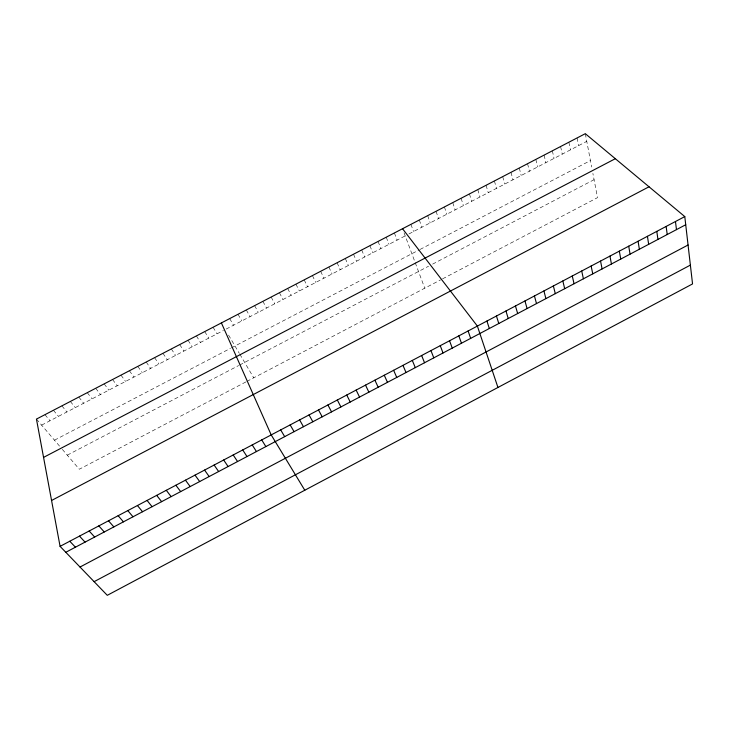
<?xml version="1.0" encoding="UTF-8"?>
<svg xmlns="http://www.w3.org/2000/svg" width="729" height="729" viewBox="0 0 729 729"><rect width="100%" height="100%" fill="white"/><g stroke="black" fill="none" stroke-linecap="round" stroke-linejoin="round"><path stroke-width="0.55" stroke-dasharray="3.65 2.73" d="M245.873 381.941L79.315 469.23L60.926 447.724M246.858 381.422L440.598 279.881M442.576 278.852L597.507 197.65L592.877 173.374M67.287 455.16L238.665 365.539M239.668 365.019L428.579 266.222M432.607 264.117L594.08 179.68M41.608 425.135L223.448 330.483M226.209 329.052L405.215 235.877M408.914 233.954L586.772 141.371M54.475 440.179L230.473 348.353M231.375 347.888L419.157 249.91M420.068 249.436L590.435 160.553M36.45 419.093L60.215 446.895M44.943 414.683L50.046 420.742M53.427 410.272L58.466 416.359M61.901 405.862L66.886 411.976M70.367 401.46L75.287 407.602M78.823 397.059L83.689 403.228M87.27 392.667L92.082 398.863M95.718 388.275L100.465 394.498M104.156 383.891L108.849 390.133M112.576 379.508L117.214 385.778M120.996 375.134L125.57 381.431M129.407 370.76L133.926 377.084M137.808 366.386L142.273 372.738M146.201 362.021L150.611 368.4M154.594 357.666L158.94 364.063M162.968 353.31L167.26 359.734M171.342 348.954L175.571 355.406M179.708 344.607L183.881 351.086M188.055 340.261L192.174 346.767M196.402 335.923L200.466 342.448M204.74 331.586L208.749 338.138M213.078 327.248L217.023 333.827M228.56 335.076L239.322 353.355M239.859 354.267L253.728 377.822M229.717 318.6L233.544 325.234M238.018 314.281L241.8 320.933M246.32 309.962L250.038 316.641M254.612 305.651L258.276 312.358M262.896 301.341L266.504 308.075M271.17 297.04L274.724 303.793M279.444 292.739L282.943 299.519M287.7 288.447L291.144 295.254M295.956 284.155L299.337 290.98M304.203 279.863L307.529 286.725M312.44 275.58L315.712 282.46M320.669 271.297L323.886 278.205M328.888 267.024L332.05 273.958M337.099 262.759L340.215 269.712M345.309 258.485L348.362 265.465M353.51 254.221L356.508 261.228M361.702 249.965L364.646 256.991M369.885 245.709L372.774 252.763M378.059 241.454L380.893 248.534M386.224 237.207L389.004 244.315M394.389 232.97L397.114 240.096M404.066 232.815L414.847 261.684M415.22 262.668L424.752 288.192M410.928 224.359L413.543 231.54M419.312 220.003L421.872 227.202M427.686 215.647L430.192 222.874M436.06 211.301L438.503 218.545M444.417 206.954L446.813 214.226M452.773 202.607L455.106 209.906M461.111 198.27L463.398 205.596M469.449 193.932L471.672 201.286M477.777 189.604L479.946 196.976M486.097 185.275L488.211 192.675M494.408 180.956L496.467 188.383M502.709 176.637L504.714 184.082M511.002 172.326L512.961 179.799M519.294 168.016L521.189 175.507M527.568 163.706L529.418 171.233M535.842 159.405L537.638 166.95M544.107 155.113L545.848 162.676M552.363 150.821L554.049 158.412M560.61 146.529L562.241 154.147M568.857 142.246L570.424 149.882M577.086 137.963L578.607 145.627M585.305 133.68L591.656 167.005"/><path stroke-width="1.09" d="M94.114 581.66L690.381 265.11M65.801 552.29L685.725 224.742M80.017 567.034L688.067 244.999M60.079 546.358L684.786 216.595L692.55 283.927L107.281 595.32L60.079 546.358L36.45 419.093L585.305 133.68L684.786 216.595M51.559 500.477L649.02 186.788M43.558 457.384L615.331 158.703M69.784 541.237L75.433 547.206M79.479 536.116L85.047 542.121M89.166 531.004L94.661 537.045M98.843 525.891L104.256 531.97M108.512 520.798L113.852 526.903M118.162 515.695L123.429 521.846M127.803 510.61L132.997 516.788M137.435 505.525L142.547 511.74M147.058 500.44L152.097 506.701M156.671 495.365L161.638 501.661M166.276 490.298L171.16 496.622M402.536 228.724L477.377 326.082L497.943 387.464M175.862 485.241L180.674 491.592M185.448 480.183L190.187 486.571M195.017 475.126L199.682 481.559M204.576 470.077L209.168 476.547M214.126 465.038L218.636 471.535M223.666 460.008L228.104 466.533M233.198 454.978L237.563 461.539M242.711 449.948L247.003 456.554M252.225 444.927L256.435 451.561M261.72 439.915L265.866 446.585M304.795 490.234L271.206 434.912L221.397 322.92M280.683 429.91L284.684 436.644M290.151 424.907L294.079 431.677M299.61 419.913L303.464 426.72M309.06 414.929L312.832 421.763M318.491 409.944L322.2 416.815M327.922 404.969L331.549 411.876M337.336 400.002L340.899 406.937M346.749 395.036L350.23 402.007M356.144 390.079L359.552 397.077M365.53 385.122L368.865 392.156M374.906 380.173L378.178 387.245M384.265 375.225L387.464 382.333M393.624 370.286L396.749 377.431M402.973 365.357L406.026 372.528M412.304 360.427L415.293 367.635M421.635 355.506L424.542 362.741M430.948 350.585L433.791 357.857M440.252 345.674L443.022 352.982M449.547 340.771L452.253 348.107M458.833 335.869L461.466 343.231M468.109 330.966L470.67 338.365M486.917 321.042L489.332 328.506M496.44 316.012L498.791 323.512M505.953 310.991L508.231 318.527M515.458 305.97L517.663 313.543M524.953 300.959L527.085 308.558M534.439 295.956L536.498 303.592M543.916 290.953L545.903 298.617M553.375 285.959L555.298 293.659M562.834 280.966L564.683 288.702M572.274 275.981L574.051 283.745M581.706 271.006L583.41 278.797M591.128 266.03L592.768 273.858M600.541 261.064L602.108 268.919M609.945 256.098L611.44 263.989M619.331 251.141L620.762 259.068M628.717 246.192L630.075 254.148M638.085 241.244L639.369 249.236M647.443 236.305L648.664 244.324M656.802 231.366L657.941 239.422M666.142 226.437L667.217 234.519M675.464 221.516L676.476 229.626"/></g></svg>
